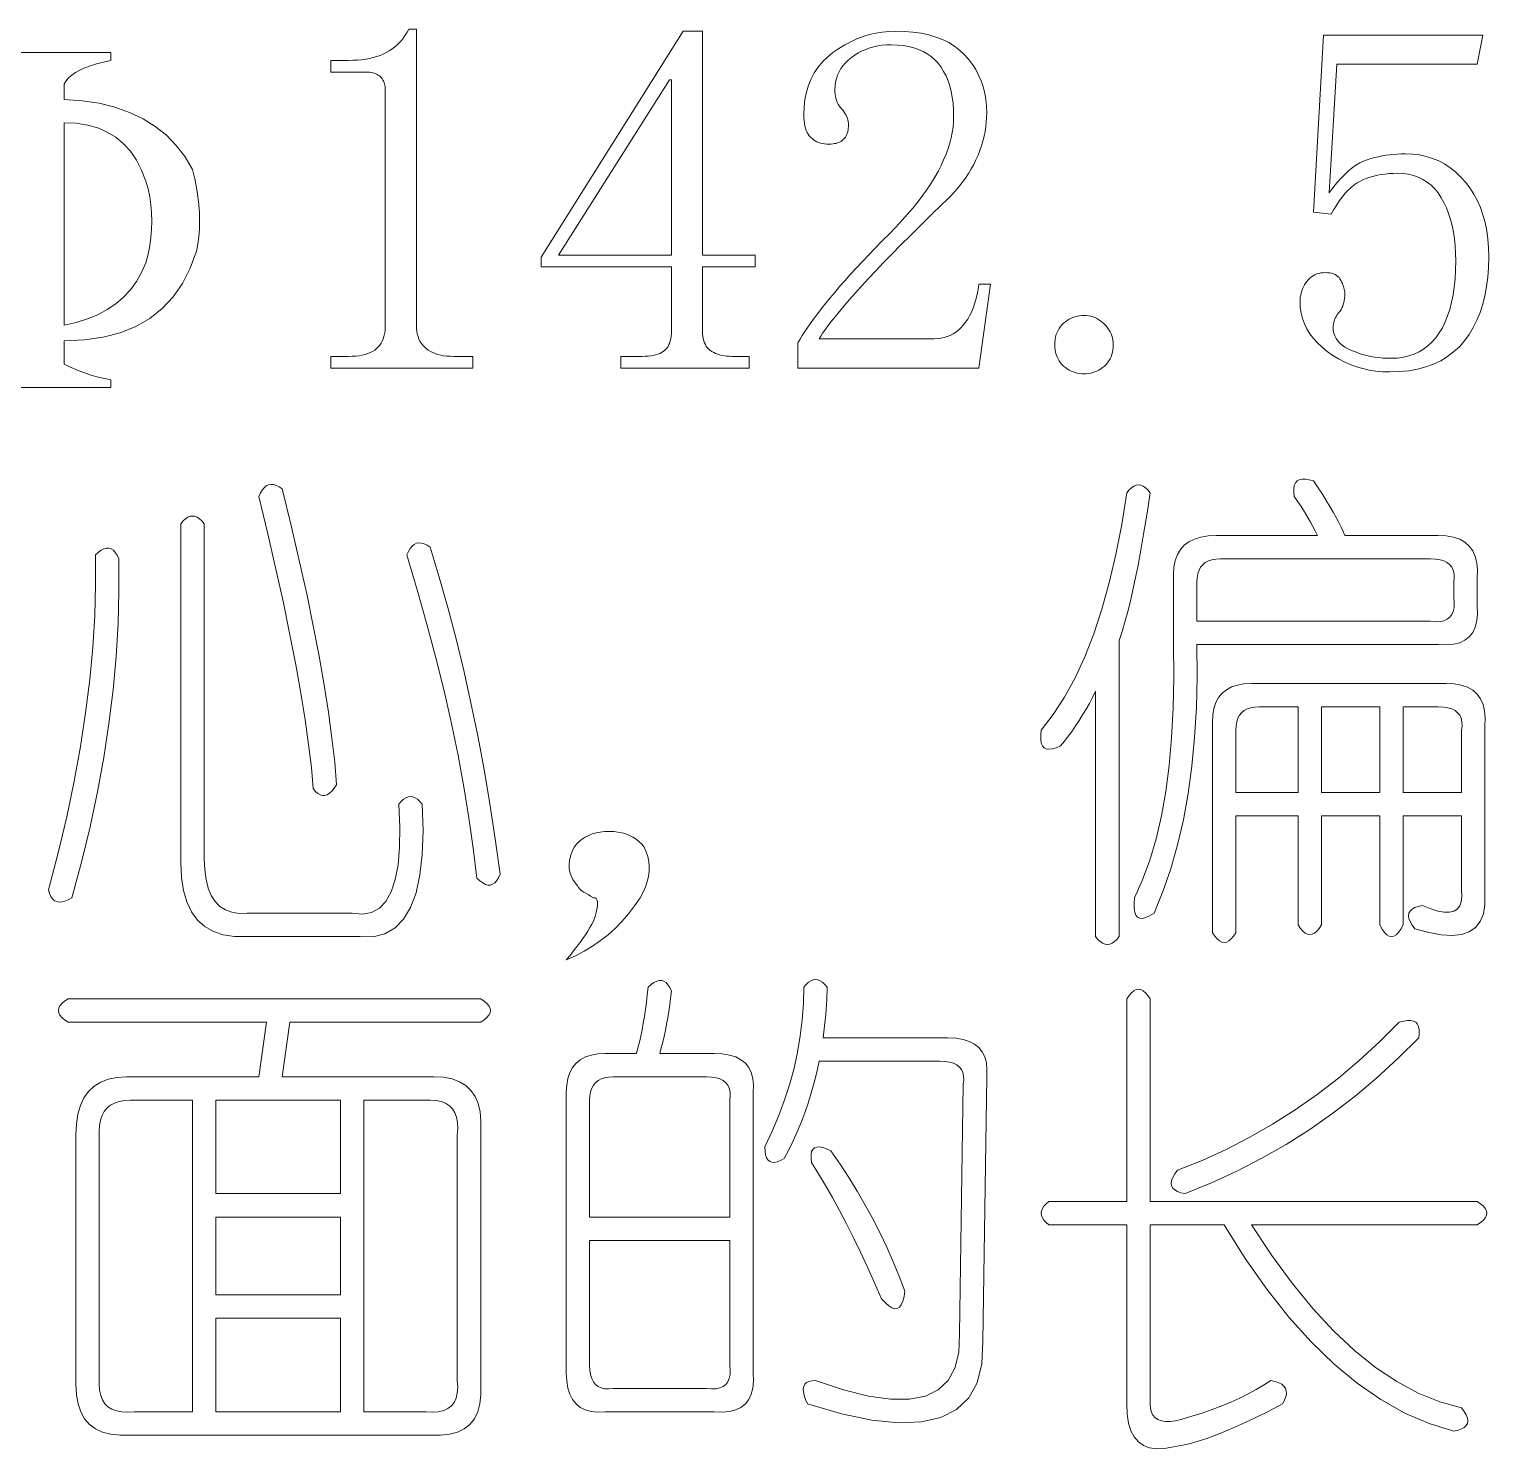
# Model space of a CAD drawing. Extents: x 0 to 297, y 0 to 210.
# Drawn here: x 149.21 to 164.21, y 35.07 to 49.66 of the extents above; entities that cross this region are included whole.
import ezdxf

# ---------------------------------------------------------------- set-up
doc = ezdxf.new("R2010")
doc.units = 0

msp = doc.modelspace()

# ---------------------------------------------------------------- linework, layer by layer
at = {"color": 255, "lineweight": 13}
for points in [[(153.186, 49.655), (153.186, 46.615), (153.187, 46.584), (153.19, 46.554), (153.195, 46.526), (153.202, 46.5), (153.211, 46.475), (153.222, 46.452), (153.235, 46.43), (153.25, 46.41), (153.267, 46.392), (153.286, 46.375), (153.307, 46.36), (153.329, 46.346), (153.353, 46.334), (153.379, 46.324), (153.406, 46.315), (153.435, 46.308), (153.465, 46.302), (153.497, 46.298), (153.531, 46.296), (153.566, 46.295), (153.766, 46.295), (153.766, 46.175), (152.306, 46.175), (152.306, 46.295), (152.486, 46.295), (152.525, 46.296), (152.562, 46.298), (152.596, 46.302), (152.629, 46.308), (152.659, 46.315), (152.687, 46.324), (152.712, 46.334), (152.736, 46.346), (152.757, 46.36), (152.776, 46.375), (152.793, 46.392), (152.809, 46.41), (152.822, 46.43), (152.834, 46.452), (152.844, 46.475), (152.852, 46.5), (152.858, 46.526), (152.863, 46.554), (152.865, 46.584), (152.866, 46.615), (152.866, 49.035), (152.866, 49.051), (152.864, 49.066), (152.862, 49.081), (152.858, 49.094), (152.854, 49.108), (152.848, 49.12), (152.842, 49.133), (152.834, 49.144), (152.826, 49.155), (152.816, 49.165), (152.806, 49.175), (152.794, 49.183), (152.782, 49.191), (152.768, 49.197), (152.754, 49.203), (152.738, 49.207), (152.722, 49.211), (152.704, 49.213), (152.686, 49.215), (152.666, 49.215), (152.306, 49.215), (152.306, 49.335), (152.486, 49.335), (152.533, 49.336), (152.579, 49.338), (152.622, 49.342), (152.664, 49.348), (152.704, 49.355), (152.742, 49.364), (152.778, 49.374), (152.813, 49.386), (152.845, 49.4), (152.876, 49.415), (152.906, 49.432), (152.933, 49.45), (152.96, 49.47), (152.985, 49.492), (153.009, 49.515), (153.031, 49.54), (153.052, 49.566), (153.071, 49.594), (153.09, 49.624), (153.106, 49.655)], [(156.126, 46.555), (156.127, 46.528), (156.129, 46.502), (156.133, 46.478), (156.139, 46.456), (156.146, 46.435), (156.155, 46.416), (156.165, 46.398), (156.177, 46.382), (156.191, 46.368), (156.206, 46.355), (156.223, 46.344), (156.241, 46.334), (156.26, 46.325), (156.28, 46.317), (156.301, 46.31), (156.324, 46.305), (156.348, 46.301), (156.373, 46.298), (156.399, 46.296), (156.426, 46.295), (156.606, 46.295), (156.606, 46.175), (155.286, 46.175), (155.286, 46.295), (155.506, 46.295), (155.537, 46.296), (155.567, 46.298), (155.594, 46.301), (155.62, 46.305), (155.644, 46.31), (155.666, 46.317), (155.686, 46.325), (155.705, 46.334), (155.721, 46.344), (155.736, 46.355), (155.75, 46.368), (155.761, 46.382), (155.772, 46.398), (155.781, 46.416), (155.789, 46.435), (155.795, 46.456), (155.8, 46.478), (155.803, 46.502), (155.806, 46.528), (155.806, 46.555), (155.806, 47.215), (154.466, 47.215), (154.466, 47.315), (155.926, 49.635), (156.126, 49.635), (156.126, 47.335), (156.666, 47.335), (156.666, 47.215), (156.126, 47.215)], [(158.706, 48.755), (158.705, 48.826), (158.7, 48.892), (158.692, 48.956), (158.681, 49.016), (158.666, 49.073), (158.649, 49.126), (158.628, 49.176), (158.604, 49.222), (158.577, 49.266), (158.546, 49.305), (158.513, 49.341), (158.476, 49.374), (158.436, 49.402), (158.393, 49.427), (158.346, 49.448), (158.297, 49.465), (158.244, 49.478), (158.188, 49.488), (158.129, 49.493), (158.066, 49.495), (158.019, 49.494), (157.973, 49.49), (157.929, 49.484), (157.885, 49.474), (157.844, 49.463), (157.803, 49.448), (157.765, 49.432), (157.727, 49.412), (157.691, 49.39), (157.656, 49.365), (157.624, 49.339), (157.595, 49.31), (157.57, 49.281), (157.547, 49.25), (157.529, 49.218), (157.513, 49.184), (157.502, 49.149), (157.493, 49.112), (157.488, 49.075), (157.486, 49.035), (157.487, 49.012), (157.489, 48.989), (157.493, 48.967), (157.497, 48.946), (157.504, 48.925), (157.511, 48.906), (157.521, 48.887), (157.531, 48.869), (157.543, 48.852), (157.556, 48.835), (157.57, 48.819), (157.581, 48.803), (157.592, 48.787), (157.601, 48.771), (157.609, 48.755), (157.615, 48.739), (157.62, 48.723), (157.623, 48.707), (157.626, 48.691), (157.626, 48.675), (157.626, 48.656), (157.624, 48.637), (157.622, 48.62), (157.618, 48.603), (157.614, 48.588), (157.608, 48.573), (157.602, 48.56), (157.594, 48.547), (157.586, 48.536), (157.576, 48.525), (157.566, 48.516), (157.554, 48.507), (157.542, 48.5), (157.528, 48.493), (157.514, 48.488), (157.498, 48.483), (157.482, 48.48), (157.464, 48.477), (157.446, 48.476), (157.426, 48.475), (157.403, 48.476), (157.38, 48.478), (157.359, 48.482), (157.338, 48.486), (157.319, 48.493), (157.3, 48.5), (157.283, 48.51), (157.266, 48.52), (157.251, 48.532), (157.236, 48.545), (157.223, 48.56), (157.211, 48.577), (157.201, 48.595), (157.191, 48.616), (157.184, 48.638), (157.177, 48.662), (157.173, 48.687), (157.169, 48.715), (157.167, 48.744), (157.166, 48.775), (157.169, 48.857), (157.178, 48.935), (157.193, 49.009), (157.214, 49.079), (157.241, 49.145), (157.274, 49.207), (157.313, 49.265), (157.358, 49.319), (157.409, 49.369), (157.466, 49.415), (157.527, 49.457), (157.588, 49.494), (157.65, 49.527), (157.713, 49.556), (157.776, 49.58), (157.841, 49.6), (157.906, 49.615), (157.972, 49.626), (158.039, 49.633), (158.106, 49.635), (158.2, 49.633), (158.288, 49.626), (158.372, 49.614), (158.45, 49.597), (158.524, 49.575), (158.592, 49.549), (158.656, 49.518), (158.714, 49.482), (158.768, 49.441), (158.816, 49.395), (158.86, 49.346), (158.899, 49.294), (158.934, 49.24), (158.963, 49.184), (158.989, 49.125), (159.009, 49.064), (159.026, 49), (159.037, 48.934), (159.044, 48.866), (159.046, 48.795), (159.045, 48.747), (159.042, 48.699), (159.036, 48.651), (159.029, 48.603), (159.019, 48.555), (159.007, 48.507), (158.992, 48.459), (158.976, 48.411), (158.957, 48.363), (158.936, 48.315), (158.913, 48.267), (158.887, 48.22), (158.859, 48.173), (158.827, 48.126), (158.794, 48.08), (158.757, 48.034), (158.719, 47.989), (158.677, 47.944), (158.633, 47.899), (158.586, 47.855), (158.473, 47.745), (158.365, 47.64), (158.263, 47.538), (158.165, 47.441), (158.074, 47.348), (157.987, 47.259), (157.907, 47.174), (157.831, 47.094), (157.761, 47.017), (157.696, 46.945), (157.637, 46.878), (157.582, 46.814), (157.533, 46.756), (157.488, 46.702), (157.449, 46.653), (157.414, 46.608), (157.385, 46.568), (157.36, 46.532), (157.341, 46.502), (157.326, 46.475), (158.506, 46.475), (158.542, 46.477), (158.576, 46.481), (158.609, 46.488), (158.641, 46.498), (158.671, 46.51), (158.701, 46.526), (158.729, 46.544), (158.756, 46.565), (158.782, 46.589), (158.806, 46.615), (158.829, 46.645), (158.851, 46.677), (158.871, 46.712), (158.889, 46.75), (158.906, 46.79), (158.921, 46.834), (158.935, 46.88), (158.947, 46.929), (158.957, 46.981), (158.966, 47.035), (159.086, 47.035), (158.966, 46.175), (157.106, 46.175), (157.106, 46.435), (157.128, 46.472), (157.151, 46.511), (157.178, 46.552), (157.207, 46.595), (157.239, 46.64), (157.273, 46.687), (157.31, 46.736), (157.349, 46.787), (157.392, 46.84), (157.436, 46.895), (157.484, 46.952), (157.534, 47.011), (157.588, 47.072), (157.644, 47.135), (157.704, 47.2), (157.766, 47.267), (157.832, 47.336), (157.9, 47.407), (157.972, 47.48), (158.046, 47.555), (158.112, 47.623), (158.175, 47.69), (158.234, 47.756), (158.289, 47.821), (158.341, 47.885), (158.389, 47.949), (158.434, 48.012), (158.475, 48.074), (158.512, 48.135), (158.546, 48.195), (158.577, 48.255), (158.604, 48.314), (158.628, 48.372), (158.649, 48.429), (158.666, 48.485), (158.681, 48.541), (158.692, 48.596), (158.7, 48.65), (158.705, 48.703)], [(163.346, 48.375), (163.421, 48.372), (163.493, 48.364), (163.562, 48.349), (163.628, 48.329), (163.691, 48.303), (163.752, 48.271), (163.81, 48.233), (163.865, 48.19), (163.917, 48.14), (163.966, 48.085), (164.012, 48.025), (164.053, 47.962), (164.089, 47.894), (164.12, 47.823), (164.146, 47.748), (164.168, 47.669), (164.185, 47.586), (164.197, 47.5), (164.204, 47.409), (164.206, 47.315), (164.204, 47.209), (164.196, 47.108), (164.184, 47.011), (164.166, 46.918), (164.144, 46.83), (164.116, 46.746), (164.084, 46.667), (164.046, 46.592), (164.004, 46.521), (163.956, 46.455), (163.904, 46.394), (163.845, 46.34), (163.782, 46.292), (163.713, 46.25), (163.639, 46.215), (163.559, 46.186), (163.474, 46.164), (163.383, 46.148), (163.288, 46.138), (163.186, 46.135), (163.115, 46.137), (163.045, 46.144), (162.977, 46.154), (162.911, 46.169), (162.846, 46.188), (162.783, 46.211), (162.721, 46.238), (162.661, 46.27), (162.603, 46.305), (162.546, 46.345), (162.493, 46.388), (162.445, 46.433), (162.403, 46.479), (162.367, 46.528), (162.336, 46.578), (162.311, 46.63), (162.291, 46.683), (162.277, 46.739), (162.269, 46.796), (162.266, 46.855), (162.267, 46.879), (162.269, 46.902), (162.273, 46.925), (162.277, 46.946), (162.284, 46.968), (162.291, 46.988), (162.301, 47.009), (162.311, 47.028), (162.323, 47.047), (162.336, 47.065), (162.351, 47.082), (162.366, 47.098), (162.383, 47.111), (162.4, 47.123), (162.419, 47.133), (162.438, 47.141), (162.459, 47.147), (162.48, 47.152), (162.503, 47.154), (162.526, 47.155), (162.549, 47.154), (162.571, 47.152), (162.591, 47.148), (162.609, 47.142), (162.626, 47.135), (162.641, 47.126), (162.655, 47.116), (162.667, 47.104), (162.677, 47.09), (162.686, 47.075), (162.694, 47.059), (162.701, 47.044), (162.707, 47.029), (162.712, 47.014), (162.716, 47), (162.72, 46.986), (162.723, 46.973), (162.725, 46.96), (162.726, 46.947), (162.726, 46.935), (162.726, 46.912), (162.724, 46.889), (162.721, 46.868), (162.717, 46.847), (162.711, 46.828), (162.705, 46.809), (162.697, 46.792), (162.688, 46.775), (162.678, 46.76), (162.666, 46.745), (162.655, 46.731), (162.645, 46.717), (162.636, 46.702), (162.628, 46.688), (162.621, 46.673), (162.616, 46.658), (162.612, 46.642), (162.609, 46.627), (162.607, 46.611), (162.606, 46.595), (162.608, 46.564), (162.614, 46.534), (162.623, 46.506), (162.637, 46.48), (162.654, 46.455), (162.675, 46.432), (162.699, 46.41), (162.728, 46.39), (162.76, 46.372), (162.796, 46.355), (162.835, 46.34), (162.873, 46.326), (162.913, 46.314), (162.953, 46.304), (162.994, 46.295), (163.035, 46.288), (163.077, 46.282), (163.119, 46.278), (163.163, 46.276), (163.206, 46.275), (163.269, 46.278), (163.328, 46.286), (163.385, 46.299), (163.438, 46.317), (163.489, 46.34), (163.536, 46.369), (163.581, 46.403), (163.622, 46.442), (163.661, 46.486), (163.696, 46.535), (163.729, 46.589), (163.757, 46.648), (163.783, 46.711), (163.805, 46.778), (163.824, 46.85), (163.839, 46.926), (163.851, 47.007), (163.859, 47.092), (163.865, 47.181), (163.866, 47.275), (163.865, 47.354), (163.86, 47.429), (163.853, 47.502), (163.842, 47.571), (163.829, 47.638), (163.812, 47.701), (163.793, 47.762), (163.77, 47.819), (163.745, 47.874), (163.716, 47.925), (163.685, 47.973), (163.65, 48.015), (163.613, 48.053), (163.572, 48.085), (163.529, 48.113), (163.482, 48.135), (163.433, 48.153), (163.38, 48.165), (163.325, 48.173), (163.266, 48.175), (163.223, 48.174), (163.181, 48.172), (163.14, 48.168), (163.1, 48.162), (163.061, 48.155), (163.024, 48.146), (162.988, 48.136), (162.953, 48.124), (162.919, 48.11), (162.886, 48.095), (162.854, 48.077), (162.823, 48.056), (162.792, 48.031), (162.761, 48.002), (162.731, 47.97), (162.701, 47.934), (162.672, 47.895), (162.643, 47.852), (162.614, 47.805), (162.586, 47.755), (162.406, 47.775), (162.506, 49.595), (164.146, 49.595), (164.086, 49.295), (162.646, 49.295), (162.566, 47.975), (162.606, 48.029), (162.646, 48.078), (162.685, 48.123), (162.725, 48.164), (162.764, 48.2), (162.803, 48.232), (162.841, 48.259), (162.88, 48.282), (162.918, 48.301), (162.956, 48.315), (162.994, 48.327), (163.033, 48.337), (163.071, 48.346), (163.11, 48.354), (163.149, 48.36), (163.188, 48.366), (163.227, 48.37), (163.267, 48.373), (163.306, 48.375)], [(155.786, 49.135), (154.646, 47.335), (155.806, 47.335), (155.806, 49.135)], [(149.566, 48.695), (149.566, 46.615), (149.69, 46.643), (149.805, 46.679), (149.911, 46.723), (150.008, 46.775), (150.096, 46.835), (150.176, 46.903), (150.247, 46.979), (150.309, 47.063), (150.362, 47.155), (150.406, 47.255), (150.428, 47.343), (150.445, 47.43), (150.457, 47.516), (150.464, 47.601), (150.466, 47.685), (150.464, 47.769), (150.457, 47.852), (150.445, 47.934), (150.428, 48.015), (150.406, 48.095), (150.362, 48.209), (150.309, 48.311), (150.247, 48.401), (150.176, 48.479), (150.096, 48.545), (150.008, 48.599), (149.911, 48.641), (149.805, 48.671), (149.69, 48.689)], [(160.046, 46.115), (160.023, 46.116), (159.999, 46.118), (159.977, 46.122), (159.955, 46.128), (159.934, 46.135), (159.913, 46.144), (159.893, 46.154), (159.873, 46.166), (159.855, 46.18), (159.836, 46.195), (159.819, 46.212), (159.804, 46.23), (159.79, 46.249), (159.779, 46.269), (159.769, 46.29), (159.761, 46.313), (159.754, 46.337), (159.75, 46.362), (159.747, 46.388), (159.746, 46.415), (159.747, 46.443), (159.75, 46.469), (159.754, 46.494), (159.761, 46.518), (159.769, 46.54), (159.779, 46.562), (159.79, 46.582), (159.804, 46.601), (159.819, 46.619), (159.836, 46.635), (159.855, 46.65), (159.873, 46.664), (159.893, 46.676), (159.913, 46.686), (159.934, 46.695), (159.955, 46.702), (159.977, 46.708), (159.999, 46.712), (160.023, 46.714), (160.046, 46.715), (160.07, 46.714), (160.093, 46.712), (160.116, 46.707), (160.137, 46.701), (160.159, 46.693), (160.179, 46.683), (160.2, 46.671), (160.219, 46.658), (160.238, 46.642), (160.256, 46.625), (160.273, 46.607), (160.289, 46.588), (160.302, 46.569), (160.314, 46.548), (160.324, 46.528), (160.332, 46.506), (160.338, 46.485), (160.343, 46.462), (160.345, 46.439), (160.346, 46.415), (160.345, 46.388), (160.343, 46.362), (160.338, 46.337), (160.332, 46.313), (160.324, 46.29), (160.314, 46.269), (160.302, 46.249), (160.289, 46.23), (160.273, 46.212), (160.256, 46.195), (160.238, 46.18), (160.219, 46.166), (160.2, 46.154), (160.179, 46.144), (160.159, 46.135), (160.137, 46.128), (160.116, 46.122), (160.093, 46.118), (160.07, 46.116)], [(162.406, 45.015), (162.453, 44.945), (162.496, 44.878), (162.536, 44.814), (162.573, 44.753), (162.606, 44.695), (162.637, 44.641), (162.664, 44.59), (162.688, 44.542), (162.709, 44.497), (162.726, 44.455), (163.686, 44.455), (163.769, 44.451), (163.843, 44.438), (163.907, 44.416), (163.961, 44.385), (164.006, 44.345), (164.041, 44.297), (164.067, 44.24), (164.083, 44.174), (164.089, 44.099), (164.086, 44.015), (164.086, 43.735), (164.089, 43.652), (164.083, 43.578), (164.067, 43.514), (164.041, 43.46), (164.006, 43.415), (163.961, 43.38), (163.907, 43.354), (163.843, 43.338), (163.769, 43.332), (163.686, 43.335), (161.206, 43.335), (161.209, 43.005), (161.201, 42.687), (161.183, 42.381), (161.155, 42.087), (161.116, 41.805), (161.067, 41.535), (161.007, 41.277), (160.937, 41.031), (160.857, 40.797), (160.766, 40.575), (160.721, 40.548), (160.681, 40.53), (160.647, 40.522), (160.619, 40.524), (160.596, 40.535), (160.579, 40.556), (160.567, 40.586), (160.561, 40.626), (160.561, 40.676), (160.566, 40.735), (160.649, 40.92), (160.723, 41.121), (160.787, 41.339), (160.841, 41.574), (160.886, 41.825), (160.921, 42.094), (160.947, 42.379), (160.963, 42.681), (160.969, 43), (160.966, 43.335), (160.966, 44.055), (160.971, 44.131), (160.984, 44.199), (161.006, 44.259), (161.037, 44.311), (161.076, 44.355), (161.125, 44.391), (161.182, 44.419), (161.248, 44.439), (161.323, 44.451), (161.406, 44.455), (162.446, 44.455), (162.422, 44.502), (162.398, 44.548), (162.374, 44.592), (162.35, 44.634), (162.326, 44.675), (162.302, 44.714), (162.278, 44.752), (162.254, 44.788), (162.23, 44.822), (162.206, 44.855), (162.201, 44.9), (162.201, 44.938), (162.207, 44.97), (162.219, 44.996), (162.236, 45.015), (162.259, 45.028), (162.287, 45.034), (162.321, 45.034), (162.361, 45.028)], [(151.806, 44.935), (151.898, 44.559), (151.982, 44.199), (152.058, 43.855), (152.126, 43.527), (152.186, 43.215), (152.238, 42.919), (152.282, 42.639), (152.318, 42.375), (152.346, 42.127), (152.366, 41.895), (152.342, 41.859), (152.318, 41.83), (152.294, 41.808), (152.27, 41.793), (152.246, 41.785), (152.222, 41.785), (152.198, 41.792), (152.174, 41.806), (152.15, 41.827), (152.126, 41.855), (152.106, 42.072), (152.078, 42.308), (152.042, 42.562), (151.998, 42.834), (151.946, 43.125), (151.886, 43.434), (151.818, 43.762), (151.742, 44.108), (151.658, 44.472), (151.566, 44.855), (151.583, 44.892), (151.601, 44.922), (151.621, 44.946), (151.643, 44.964), (151.666, 44.975), (151.691, 44.98), (151.717, 44.978), (151.745, 44.97), (151.775, 44.956)], [(160.486, 44.895), (160.51, 44.924), (160.534, 44.946), (160.558, 44.962), (160.582, 44.972), (160.606, 44.975), (160.63, 44.972), (160.654, 44.962), (160.678, 44.946), (160.702, 44.924), (160.726, 44.895), (160.694, 44.686), (160.662, 44.489), (160.63, 44.305), (160.598, 44.134), (160.566, 43.975), (160.534, 43.83), (160.502, 43.697), (160.47, 43.577), (160.438, 43.47), (160.406, 43.375), (160.406, 40.335), (160.382, 40.306), (160.358, 40.284), (160.334, 40.268), (160.31, 40.258), (160.286, 40.255), (160.262, 40.258), (160.238, 40.268), (160.214, 40.284), (160.19, 40.306), (160.166, 40.335), (160.166, 42.855), (160.134, 42.792), (160.101, 42.73), (160.067, 42.67), (160.032, 42.612), (159.996, 42.555), (159.96, 42.5), (159.923, 42.446), (159.885, 42.394), (159.846, 42.344), (159.806, 42.295), (159.761, 42.275), (159.721, 42.263), (159.687, 42.259), (159.659, 42.263), (159.636, 42.275), (159.619, 42.295), (159.607, 42.323), (159.601, 42.359), (159.601, 42.403), (159.606, 42.455), (159.73, 42.616), (159.846, 42.796), (159.954, 42.994), (160.054, 43.21), (160.146, 43.445), (160.23, 43.698), (160.306, 43.97), (160.374, 44.26), (160.434, 44.568)], [(151.006, 44.575), (151.006, 41.135), (151.011, 41.022), (151.024, 40.921), (151.046, 40.833), (151.077, 40.758), (151.116, 40.695), (151.165, 40.646), (151.222, 40.609), (151.288, 40.585), (151.363, 40.574), (151.446, 40.575), (152.526, 40.575), (152.632, 40.565), (152.725, 40.582), (152.805, 40.626), (152.872, 40.697), (152.926, 40.795), (152.968, 40.921), (152.997, 41.074), (153.013, 41.254), (153.016, 41.461), (153.006, 41.695), (153.03, 41.724), (153.054, 41.746), (153.078, 41.762), (153.102, 41.772), (153.126, 41.775), (153.15, 41.772), (153.174, 41.762), (153.198, 41.746), (153.222, 41.724), (153.246, 41.695), (153.254, 41.422), (153.246, 41.18), (153.222, 40.968), (153.182, 40.786), (153.126, 40.635), (153.054, 40.514), (152.966, 40.424), (152.862, 40.364), (152.742, 40.334), (152.606, 40.335), (151.446, 40.335), (151.317, 40.336), (151.201, 40.353), (151.099, 40.387), (151.011, 40.438), (150.936, 40.505), (150.875, 40.59), (150.827, 40.691), (150.793, 40.809), (150.773, 40.944), (150.766, 41.095), (150.766, 44.575), (150.79, 44.604), (150.814, 44.626), (150.838, 44.642), (150.862, 44.652), (150.886, 44.655), (150.91, 44.652), (150.934, 44.642), (150.958, 44.626), (150.982, 44.604)], [(150.126, 44.215), (150.129, 43.885), (150.12, 43.551), (150.1, 43.213), (150.069, 42.871), (150.026, 42.525), (149.973, 42.175), (149.908, 41.821), (149.832, 41.463), (149.745, 41.101), (149.646, 40.735), (149.608, 40.714), (149.573, 40.7), (149.541, 40.692), (149.512, 40.69), (149.486, 40.695), (149.464, 40.706), (149.445, 40.724), (149.429, 40.748), (149.416, 40.778), (149.406, 40.815), (149.505, 41.195), (149.592, 41.567), (149.668, 41.931), (149.733, 42.287), (149.786, 42.635), (149.829, 42.975), (149.86, 43.307), (149.88, 43.631), (149.889, 43.947), (149.886, 44.255), (149.917, 44.284), (149.947, 44.305), (149.975, 44.319), (150.001, 44.326), (150.026, 44.325), (150.049, 44.318), (150.071, 44.303), (150.091, 44.281), (150.109, 44.252)], [(153.326, 44.335), (153.42, 44.028), (153.509, 43.714), (153.593, 43.394), (153.672, 43.068), (153.746, 42.735), (153.816, 42.396), (153.881, 42.05), (153.941, 41.698), (153.996, 41.34), (154.046, 40.975), (154.029, 40.939), (154.011, 40.91), (153.991, 40.888), (153.969, 40.873), (153.946, 40.865), (153.921, 40.865), (153.895, 40.872), (153.867, 40.886), (153.837, 40.907), (153.806, 40.935), (153.77, 41.242), (153.726, 41.554), (153.674, 41.872), (153.614, 42.196), (153.546, 42.525), (153.47, 42.86), (153.386, 43.2), (153.294, 43.546), (153.194, 43.898), (153.086, 44.255), (153.103, 44.292), (153.121, 44.322), (153.141, 44.346), (153.163, 44.364), (153.186, 44.375), (153.211, 44.38), (153.237, 44.378), (153.265, 44.37), (153.295, 44.356)], [(163.606, 44.215), (161.446, 44.215), (161.401, 44.213), (161.36, 44.206), (161.324, 44.194), (161.293, 44.177), (161.266, 44.155), (161.245, 44.129), (161.228, 44.098), (161.216, 44.062), (161.209, 44.021), (161.206, 43.975), (161.206, 43.575), (163.606, 43.575), (163.659, 43.57), (163.705, 43.572), (163.745, 43.58), (163.779, 43.594), (163.806, 43.615), (163.827, 43.642), (163.841, 43.676), (163.849, 43.716), (163.851, 43.762), (163.846, 43.815), (163.846, 43.975), (163.851, 44.021), (163.849, 44.062), (163.841, 44.098), (163.827, 44.129), (163.806, 44.155), (163.779, 44.177), (163.745, 44.194), (163.705, 44.206), (163.659, 44.213)], [(161.766, 42.935), (163.766, 42.935), (163.849, 42.931), (163.923, 42.918), (163.987, 42.896), (164.041, 42.865), (164.086, 42.825), (164.121, 42.777), (164.147, 42.72), (164.163, 42.654), (164.169, 42.579), (164.166, 42.495), (164.166, 40.775), (164.166, 40.664), (164.15, 40.569), (164.118, 40.491), (164.07, 40.43), (164.006, 40.385), (163.926, 40.358), (163.83, 40.347), (163.718, 40.353), (163.59, 40.376), (163.446, 40.415), (163.418, 40.454), (163.398, 40.489), (163.386, 40.521), (163.382, 40.55), (163.386, 40.575), (163.398, 40.598), (163.418, 40.617), (163.446, 40.633), (163.482, 40.646), (163.526, 40.655), (163.609, 40.621), (163.683, 40.598), (163.747, 40.586), (163.801, 40.585), (163.846, 40.595), (163.881, 40.617), (163.907, 40.65), (163.923, 40.694), (163.929, 40.749), (163.926, 40.815), (163.926, 41.575), (163.326, 41.575), (163.326, 40.455), (163.302, 40.412), (163.278, 40.378), (163.254, 40.354), (163.23, 40.34), (163.206, 40.335), (163.182, 40.34), (163.158, 40.354), (163.134, 40.378), (163.11, 40.412), (163.086, 40.455), (163.086, 41.575), (162.486, 41.575), (162.486, 40.455), (162.462, 40.419), (162.438, 40.391), (162.414, 40.371), (162.39, 40.359), (162.366, 40.355), (162.342, 40.359), (162.318, 40.371), (162.294, 40.391), (162.27, 40.419), (162.246, 40.455), (162.246, 41.575), (161.606, 41.575), (161.606, 40.375), (161.582, 40.339), (161.558, 40.311), (161.534, 40.291), (161.51, 40.279), (161.486, 40.275), (161.462, 40.279), (161.438, 40.291), (161.414, 40.311), (161.39, 40.339), (161.366, 40.375), (161.366, 42.535), (161.37, 42.611), (161.382, 42.679), (161.402, 42.739), (161.43, 42.791), (161.466, 42.835), (161.51, 42.871), (161.562, 42.899), (161.622, 42.919), (161.69, 42.931)], [(162.246, 42.695), (161.846, 42.695), (161.801, 42.693), (161.76, 42.686), (161.724, 42.674), (161.693, 42.657), (161.666, 42.635), (161.645, 42.609), (161.628, 42.578), (161.616, 42.542), (161.609, 42.501), (161.606, 42.455), (161.606, 41.815), (162.246, 41.815)], [(163.086, 42.695), (162.486, 42.695), (162.486, 41.815), (163.086, 41.815)], [(163.686, 42.695), (163.326, 42.695), (163.326, 41.815), (163.926, 41.815), (163.926, 42.455), (163.931, 42.501), (163.929, 42.542), (163.921, 42.578), (163.907, 42.609), (163.886, 42.635), (163.859, 42.657), (163.825, 42.674), (163.785, 42.686), (163.739, 42.693)], [(154.806, 41.255), (154.831, 41.286), (154.859, 41.313), (154.889, 41.337), (154.921, 41.358), (154.956, 41.375), (154.993, 41.39), (155.033, 41.401), (155.075, 41.409), (155.119, 41.414), (155.166, 41.415), (155.213, 41.414), (155.257, 41.409), (155.299, 41.401), (155.339, 41.39), (155.376, 41.375), (155.411, 41.358), (155.443, 41.337), (155.473, 41.313), (155.501, 41.286), (155.526, 41.255), (155.547, 41.207), (155.563, 41.158), (155.573, 41.108), (155.577, 41.057), (155.576, 41.005), (155.569, 40.953), (155.557, 40.9), (155.539, 40.846), (155.515, 40.791), (155.486, 40.735), (155.428, 40.65), (155.366, 40.569), (155.3, 40.493), (155.23, 40.422), (155.156, 40.355), (155.078, 40.294), (154.996, 40.237), (154.91, 40.185), (154.82, 40.138), (154.726, 40.095), (154.765, 40.142), (154.801, 40.188), (154.835, 40.232), (154.867, 40.274), (154.896, 40.315), (154.923, 40.354), (154.947, 40.392), (154.969, 40.428), (154.989, 40.462), (155.006, 40.495), (155.021, 40.541), (155.032, 40.582), (155.04, 40.618), (155.045, 40.649), (155.046, 40.675), (155.045, 40.697), (155.04, 40.714), (155.032, 40.726), (155.021, 40.733), (155.006, 40.735), (154.976, 40.751), (154.949, 40.766), (154.925, 40.78), (154.904, 40.793), (154.886, 40.805), (154.872, 40.817), (154.861, 40.828), (154.853, 40.838), (154.848, 40.847), (154.846, 40.855), (154.817, 40.888), (154.793, 40.922), (154.775, 40.958), (154.763, 40.996), (154.756, 41.035), (154.755, 41.076), (154.759, 41.118), (154.769, 41.162), (154.785, 41.208)], [(155.566, 39.815), (155.597, 39.844), (155.627, 39.865), (155.655, 39.879), (155.681, 39.886), (155.706, 39.885), (155.729, 39.878), (155.751, 39.863), (155.771, 39.841), (155.789, 39.812), (155.806, 39.775), (155.798, 39.704), (155.789, 39.634), (155.779, 39.566), (155.768, 39.5), (155.756, 39.435), (155.744, 39.372), (155.731, 39.31), (155.717, 39.25), (155.702, 39.192), (155.686, 39.135), (156.246, 39.135), (156.329, 39.131), (156.403, 39.119), (156.467, 39.099), (156.521, 39.071), (156.566, 39.035), (156.601, 38.991), (156.627, 38.939), (156.643, 38.879), (156.649, 38.811), (156.646, 38.735), (156.646, 35.855), (156.649, 35.772), (156.643, 35.698), (156.627, 35.634), (156.601, 35.58), (156.566, 35.535), (156.521, 35.5), (156.467, 35.474), (156.403, 35.458), (156.329, 35.452), (156.246, 35.455), (155.126, 35.455), (155.05, 35.452), (154.982, 35.458), (154.922, 35.474), (154.87, 35.5), (154.826, 35.535), (154.79, 35.58), (154.762, 35.634), (154.742, 35.698), (154.73, 35.772), (154.726, 35.855), (154.726, 38.735), (154.73, 38.811), (154.742, 38.879), (154.762, 38.939), (154.79, 38.991), (154.826, 39.035), (154.87, 39.071), (154.922, 39.099), (154.982, 39.119), (155.05, 39.131), (155.126, 39.135), (155.446, 39.135), (155.462, 39.192), (155.477, 39.252), (155.491, 39.314), (155.504, 39.378), (155.516, 39.445), (155.528, 39.514), (155.539, 39.586), (155.549, 39.66), (155.558, 39.736)], [(157.406, 39.815), (157.406, 39.774), (157.405, 39.73), (157.403, 39.684), (157.4, 39.636), (157.396, 39.585), (157.392, 39.532), (157.387, 39.476), (157.381, 39.418), (157.374, 39.358), (157.366, 39.295), (158.646, 39.295), (158.729, 39.291), (158.803, 39.279), (158.867, 39.259), (158.921, 39.231), (158.966, 39.195), (159.001, 39.151), (159.027, 39.099), (159.043, 39.039), (159.049, 38.971), (159.046, 38.895), (159.006, 36.175), (158.995, 35.946), (158.947, 35.753), (158.861, 35.597), (158.737, 35.478), (158.576, 35.395), (158.377, 35.35), (158.141, 35.341), (157.867, 35.369), (157.555, 35.434), (157.206, 35.535), (157.185, 35.581), (157.171, 35.622), (157.163, 35.658), (157.161, 35.689), (157.166, 35.715), (157.177, 35.737), (157.195, 35.754), (157.219, 35.766), (157.249, 35.773), (157.286, 35.775), (157.575, 35.679), (157.832, 35.615), (158.058, 35.583), (158.253, 35.583), (158.416, 35.615), (158.549, 35.679), (158.65, 35.775), (158.72, 35.903), (158.759, 36.063), (158.766, 36.255), (158.806, 38.815), (158.811, 38.861), (158.809, 38.902), (158.801, 38.938), (158.787, 38.969), (158.766, 38.995), (158.739, 39.017), (158.705, 39.034), (158.665, 39.046), (158.619, 39.053), (158.566, 39.055), (157.326, 39.055), (157.301, 38.944), (157.273, 38.836), (157.243, 38.73), (157.211, 38.626), (157.176, 38.525), (157.139, 38.426), (157.099, 38.33), (157.057, 38.236), (157.013, 38.144), (156.966, 38.055), (156.928, 38.035), (156.894, 38.022), (156.864, 38.016), (156.838, 38.017), (156.816, 38.025), (156.798, 38.041), (156.784, 38.064), (156.774, 38.094), (156.768, 38.131), (156.766, 38.175), (156.842, 38.336), (156.91, 38.497), (156.97, 38.659), (157.022, 38.822), (157.066, 38.985), (157.102, 39.15), (157.13, 39.315), (157.15, 39.481), (157.162, 39.648), (157.166, 39.815), (157.19, 39.844), (157.214, 39.866), (157.238, 39.882), (157.262, 39.892), (157.286, 39.895), (157.31, 39.892), (157.334, 39.882), (157.358, 39.866), (157.382, 39.844)], [(160.726, 39.695), (160.726, 37.615), (164.086, 37.615), (164.122, 37.591), (164.15, 37.567), (164.17, 37.543), (164.182, 37.519), (164.186, 37.495), (164.182, 37.471), (164.17, 37.447), (164.15, 37.423), (164.122, 37.399), (164.086, 37.375), (161.766, 37.375), (161.975, 37.061), (162.185, 36.775), (162.397, 36.517), (162.611, 36.287), (162.826, 36.085), (163.043, 35.911), (163.261, 35.765), (163.481, 35.647), (163.703, 35.557), (163.926, 35.495), (163.954, 35.457), (163.974, 35.422), (163.986, 35.39), (163.99, 35.361), (163.986, 35.335), (163.974, 35.313), (163.954, 35.294), (163.926, 35.278), (163.89, 35.265), (163.846, 35.255), (163.592, 35.334), (163.342, 35.442), (163.096, 35.58), (162.854, 35.748), (162.616, 35.945), (162.382, 36.172), (162.152, 36.428), (161.926, 36.714), (161.704, 37.03), (161.486, 37.375), (160.726, 37.375), (160.726, 35.535), (160.729, 35.49), (160.739, 35.452), (160.755, 35.42), (160.777, 35.394), (160.806, 35.375), (160.841, 35.362), (160.883, 35.356), (160.931, 35.356), (160.985, 35.362), (161.046, 35.375), (161.156, 35.408), (161.262, 35.442), (161.364, 35.478), (161.462, 35.516), (161.556, 35.555), (161.646, 35.596), (161.732, 35.638), (161.814, 35.682), (161.892, 35.728), (161.966, 35.775), (162.011, 35.766), (162.048, 35.753), (162.078, 35.737), (162.101, 35.718), (162.116, 35.695), (162.125, 35.67), (162.126, 35.641), (162.12, 35.609), (162.107, 35.574), (162.086, 35.535), (161.938, 35.459), (161.798, 35.39), (161.666, 35.328), (161.542, 35.273), (161.426, 35.225), (161.318, 35.185), (161.218, 35.152), (161.126, 35.126), (161.042, 35.107), (160.966, 35.095), (160.875, 35.078), (160.793, 35.074), (160.721, 35.084), (160.659, 35.108), (160.606, 35.145), (160.563, 35.196), (160.529, 35.26), (160.505, 35.338), (160.491, 35.43), (160.486, 35.535), (160.486, 37.375), (159.686, 37.375), (159.657, 37.399), (159.635, 37.423), (159.619, 37.447), (159.609, 37.471), (159.606, 37.495), (159.609, 37.519), (159.619, 37.543), (159.635, 37.567), (159.657, 37.591), (159.686, 37.615), (160.486, 37.615), (160.486, 39.695), (160.51, 39.731), (160.534, 39.759), (160.558, 39.779), (160.582, 39.791), (160.606, 39.795), (160.63, 39.791), (160.654, 39.779), (160.678, 39.759), (160.702, 39.731)], [(149.606, 39.695), (153.846, 39.695), (153.882, 39.671), (153.91, 39.647), (153.93, 39.623), (153.942, 39.599), (153.946, 39.575), (153.942, 39.551), (153.93, 39.527), (153.91, 39.503), (153.882, 39.479), (153.846, 39.455), (151.886, 39.455), (151.806, 38.895), (153.366, 38.895), (153.465, 38.89), (153.552, 38.873), (153.628, 38.845), (153.693, 38.806), (153.746, 38.755), (153.789, 38.694), (153.82, 38.621), (153.84, 38.537), (153.849, 38.442), (153.846, 38.335), (153.846, 35.735), (153.848, 35.629), (153.838, 35.535), (153.816, 35.453), (153.782, 35.383), (153.736, 35.325), (153.678, 35.279), (153.608, 35.245), (153.526, 35.223), (153.432, 35.213), (153.326, 35.215), (150.246, 35.215), (150.14, 35.213), (150.045, 35.223), (149.961, 35.245), (149.888, 35.279), (149.826, 35.325), (149.776, 35.383), (149.737, 35.453), (149.709, 35.535), (149.692, 35.629), (149.686, 35.735), (149.686, 38.295), (149.691, 38.409), (149.707, 38.511), (149.733, 38.601), (149.769, 38.679), (149.816, 38.745), (149.873, 38.799), (149.941, 38.841), (150.019, 38.871), (150.107, 38.889), (150.206, 38.895), (151.566, 38.895), (151.646, 39.455), (149.606, 39.455), (149.57, 39.479), (149.542, 39.503), (149.522, 39.527), (149.51, 39.551), (149.506, 39.575), (149.51, 39.599), (149.522, 39.623), (149.542, 39.647), (149.57, 39.671)], [(163.286, 39.455), (163.331, 39.468), (163.371, 39.474), (163.405, 39.474), (163.433, 39.468), (163.456, 39.455), (163.473, 39.436), (163.485, 39.41), (163.491, 39.378), (163.491, 39.34), (163.486, 39.295), (163.275, 39.085), (163.057, 38.886), (162.833, 38.698), (162.603, 38.521), (162.366, 38.355), (162.123, 38.201), (161.873, 38.058), (161.617, 37.926), (161.355, 37.805), (161.086, 37.695), (161.042, 37.705), (161.006, 37.718), (160.978, 37.734), (160.958, 37.753), (160.946, 37.775), (160.942, 37.801), (160.946, 37.83), (160.958, 37.862), (160.978, 37.897), (161.006, 37.935), (161.259, 38.037), (161.507, 38.15), (161.749, 38.274), (161.985, 38.409), (162.216, 38.555), (162.441, 38.713), (162.661, 38.882), (162.875, 39.062), (163.083, 39.253)], [(156.166, 38.895), (155.206, 38.895), (155.161, 38.893), (155.12, 38.886), (155.084, 38.874), (155.053, 38.857), (155.026, 38.835), (155.005, 38.809), (154.988, 38.778), (154.976, 38.742), (154.969, 38.701), (154.966, 38.655), (154.966, 37.455), (156.406, 37.455), (156.406, 38.655), (156.411, 38.701), (156.409, 38.742), (156.401, 38.778), (156.387, 38.809), (156.366, 38.835), (156.339, 38.857), (156.305, 38.874), (156.265, 38.886), (156.219, 38.893)], [(150.886, 38.655), (150.246, 38.655), (150.185, 38.652), (150.131, 38.642), (150.083, 38.626), (150.041, 38.604), (150.006, 38.575), (149.977, 38.54), (149.955, 38.498), (149.939, 38.45), (149.929, 38.396), (149.926, 38.335), (149.926, 35.735), (149.93, 35.675), (149.941, 35.622), (149.959, 35.576), (149.984, 35.537), (150.016, 35.505), (150.056, 35.481), (150.103, 35.464), (150.157, 35.454), (150.218, 35.451), (150.286, 35.455), (150.886, 35.455)], [(152.406, 38.655), (151.126, 38.655), (151.126, 37.695), (152.406, 37.695)], [(153.326, 38.655), (152.646, 38.655), (152.646, 35.455), (153.286, 35.455), (153.354, 35.451), (153.414, 35.455), (153.466, 35.467), (153.51, 35.487), (153.546, 35.515), (153.574, 35.551), (153.594, 35.595), (153.606, 35.647), (153.61, 35.707), (153.606, 35.775), (153.606, 38.295), (153.611, 38.364), (153.608, 38.425), (153.598, 38.479), (153.581, 38.526), (153.556, 38.565), (153.525, 38.598), (153.486, 38.623), (153.44, 38.641), (153.387, 38.652)], [(157.446, 38.135), (157.54, 37.998), (157.63, 37.86), (157.716, 37.72), (157.798, 37.578), (157.876, 37.435), (157.95, 37.29), (158.02, 37.144), (158.086, 36.996), (158.148, 36.846), (158.206, 36.695), (158.197, 36.637), (158.184, 36.59), (158.168, 36.554), (158.149, 36.529), (158.126, 36.515), (158.101, 36.513), (158.072, 36.522), (158.04, 36.542), (158.005, 36.573), (157.966, 36.615), (157.894, 36.78), (157.822, 36.94), (157.75, 37.094), (157.678, 37.242), (157.606, 37.385), (157.534, 37.522), (157.462, 37.654), (157.39, 37.78), (157.318, 37.9), (157.246, 38.015), (157.241, 38.06), (157.241, 38.097), (157.247, 38.127), (157.259, 38.15), (157.276, 38.165), (157.299, 38.174), (157.327, 38.175), (157.361, 38.169), (157.401, 38.156)], [(152.406, 37.455), (151.126, 37.455), (151.126, 36.655), (152.406, 36.655)], [(156.406, 37.215), (154.966, 37.215), (154.966, 35.935), (154.969, 35.882), (154.976, 35.836), (154.988, 35.796), (155.005, 35.762), (155.026, 35.735), (155.053, 35.714), (155.084, 35.7), (155.12, 35.692), (155.161, 35.69), (155.206, 35.695), (156.166, 35.695), (156.219, 35.69), (156.265, 35.692), (156.305, 35.7), (156.339, 35.714), (156.366, 35.735), (156.387, 35.762), (156.401, 35.796), (156.409, 35.836), (156.411, 35.882), (156.406, 35.935)], [(152.406, 36.415), (151.126, 36.415), (151.126, 35.455), (152.406, 35.455)]]:
    msp.add_lwpolyline(points, close=True, dxfattribs=at)
msp.add_lwpolyline([(148.526, 49.415), (150.046, 49.415), (150.046, 49.335), (149.969, 49.318), (149.899, 49.3), (149.835, 49.28), (149.777, 49.258), (149.726, 49.235), (149.681, 49.21), (149.643, 49.184), (149.611, 49.156), (149.585, 49.126), (149.566, 49.095), (149.566, 48.935), (149.752, 48.921), (149.926, 48.894), (150.088, 48.854), (150.238, 48.801), (150.376, 48.735), (150.502, 48.657), (150.616, 48.566), (150.718, 48.462), (150.808, 48.345), (150.886, 48.215), (150.908, 48.12), (150.926, 48.028), (150.94, 47.938), (150.95, 47.85), (150.956, 47.765), (150.958, 47.682), (150.956, 47.602), (150.95, 47.524), (150.94, 47.448), (150.926, 47.375), (150.862, 47.2), (150.782, 47.044), (150.686, 46.906), (150.574, 46.786), (150.446, 46.685), (150.302, 46.602), (150.142, 46.538), (149.966, 46.492), (149.774, 46.464), (149.566, 46.455), (149.566, 46.215), (149.614, 46.192), (149.662, 46.17), (149.71, 46.15), (149.758, 46.132), (149.806, 46.115), (149.854, 46.1), (149.902, 46.086), (149.95, 46.074), (149.998, 46.064), (150.046, 46.055), (150.046, 45.975), (148.526, 45.975)], dxfattribs=at)

doc.saveas('drawing.dxf')
